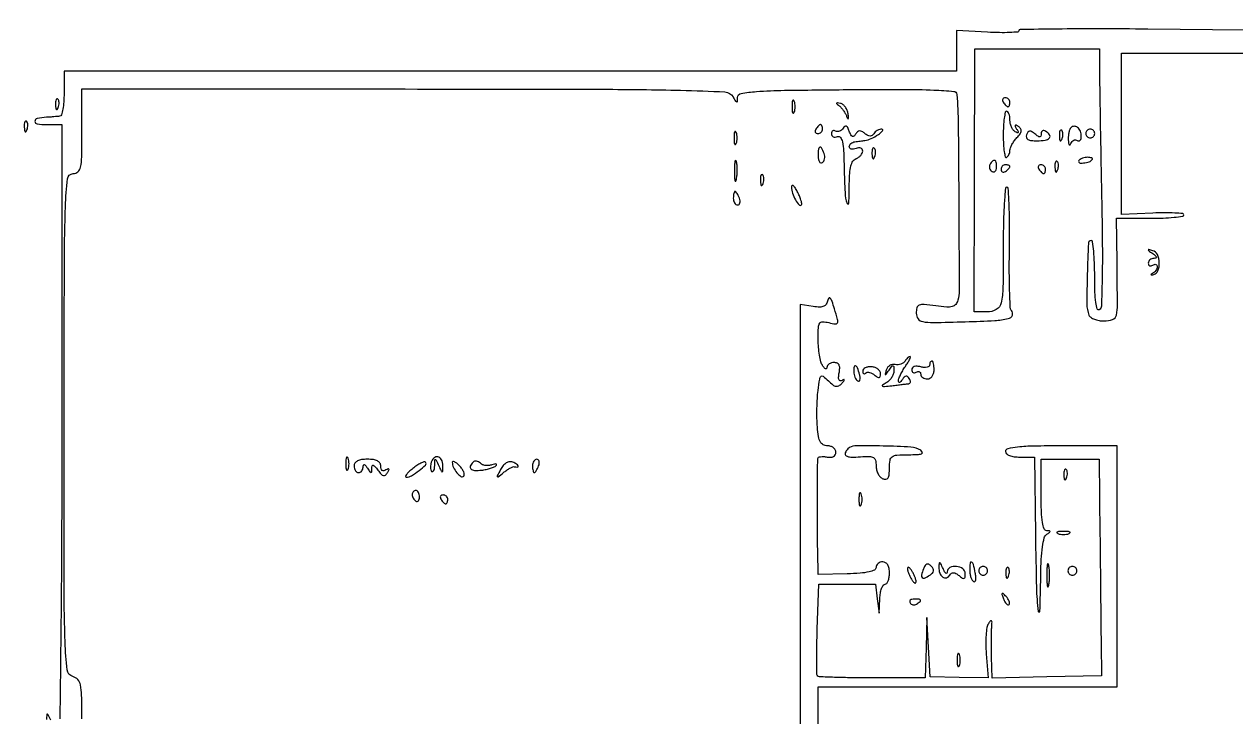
# Model space of a CAD drawing. Extents: x 6 to 552, y 3 to 359.
# Drawn here: x 6.1 to 277.6, y 197.3 to 352.5 of the extents above; entities that cross this region are included whole.
import ezdxf

# ---------------------------------------------------------------- set-up
doc = ezdxf.new("R2010")
doc.units = 0
doc.header["$MEASUREMENT"] = 0

msp = doc.modelspace()

# ---------------------------------------------------------------- linework, layer by layer
for points in [[(286.880553, 351.068101), (257.940276, 351.38468, 0.002255), (246.843133, 351.45603, 0.003761), (237.501206, 351.403702, 0.000569), (229.277227, 351.286405, 0.40971), (229, 351.004875, -0.390592), (228.756676, 350.740914, -0.009348), (226.94375, 350.627237, -0.015544), (224.68405, 350.598222, -0.009307), (222, 350.6972), (215, 351.08591), (215, 346.542955), (215, 342), (115, 342), (15, 342), (15, 337, -0.018796), (14.927602, 335.074786, -0.02939), (14.70625, 333.432031, -0.029107), (14.390242, 332.199072, -0.292255), (14, 331.875, -0.007311), (13.487144, 331.818496, -0.002401), (12.730729, 331.75, -0.002391), (11.890474, 331.682025, -0.002704), (11.083333, 331.625, 0.033201), (8.977415, 331.346459, 0.357374), (8.470063, 330.727283, 0.375181), (8.981014, 330.142194, 0.033781), (11.083333, 329.999985), (14.5, 329.99997), (14.5, 263.095457, -0.001051), (14.446154, 237.472413, -0.001771), (14.279687, 215.98031, -0.000149), (14.057746, 196.823676, -0.583404)], [(19, 196.792468, 0.005175), (18.944886, 202.117565, 0.04709), (18.679212, 204.421445, 0.129276), (18.074704, 205.623251, 0.149051), (16.985671, 206.293496, -0.31064), (15.690799, 207.791967, -0.018876), (15.238277, 214.02157, -0.008409), (15.022565, 226.039091, -0.000484), (15.016596, 262.910127, -0.000487), (15.081856, 299.56668, -0.008286), (15.314876, 311.622906, -0.017898), (15.762883, 317.861418, -0.383072), (17.030925, 319, 0.18539), (18.097372, 319.40949, 0.159651), (18.698201, 320.456593, 0.046904), (18.951499, 322.738202, 0.004206), (19, 328.503485), (19, 338.00697), (91.466963, 337.973728, -0.000461), (135.835127, 337.912464, -0.00539), (153.150251, 337.685924, -0.006345), (163.125392, 337.321144, -0.253704), (164.936554, 336.220243, 0.008119), (165.518998, 335.257215, 0.219924), (165.762278, 335.098639, 0.431142), (165.924629, 335.227109, 0.016972), (165.969591, 336.069708, -0.357434), (166.738413, 336.97157, -0.026591), (170.183915, 337.404963, -0.014297), (176.460413, 337.677324, -0.001668), (190.5, 337.837924, -0.002119), (203.002783, 337.886236, -0.01077), (209.963743, 337.733671, -0.010206), (214.424436, 337.4484, -0.366856), (215.101766, 336.768215, -0.017467), (215.404209, 330.072946, -0.001356), (215.538759, 312.133591, -0.000431), (215.614905, 292.739078, -0.070439), (215.322697, 290.628594, -0.09986), (214.836682, 289.68883, -0.162001), (214.088325, 289.20573, -0.083177), (212.819798, 289.096298, -0.014076), (210.39408, 289.359464, 0.010517), (207.74178, 289.666324, 0.112708), (206.674755, 289.526479, 0.242821), (206.161766, 288.964199, 0.065658), (205.997962, 287.73087, 0.159339), (206.405689, 286.480055, 0.194134), (207.443926, 285.834661, 0.047454), (209.818896, 285.649433, 0.002846), (216.997962, 285.812384, 0.00585), (223.619696, 286.077959, 0.046787), (226.639348, 286.519797, 0.237543), (227.541066, 287.28741, 0.305101), (227.33728, 288.329387, -0.187888), (227.075816, 288.924518, -0.002851), (226.934431, 292.764217, -0.007225), (226.859343, 297.272371, -0.00466), (226.896507, 302.496054, 0.005616), (226.923444, 307.673826, 0.009361), (226.815547, 312.032344, 0.003481), (226.630689, 315.694625, 0.398563), (226.309227, 315.997033, 0.389146), (225.983451, 315.69603, 0.004195), (225.737965, 312.397372, 0.010297), (225.558716, 308.443179, 0.006195), (225.500865, 303.747033, -0.003172), (225.436098, 293.422929, -0.053618), (225.029623, 290.044824, -0.205998), (223.943707, 288.56542, -0.133608), (221.865522, 288), (218.964307, 288), (219.030662, 317.5), (219.097017, 347), (233.094585, 347), (247.092154, 347), (247.070878, 342.75, 0.004994), (247.084709, 339.97355, 0.000383), (247.202313, 332.499708, 0.000525), (247.358788, 323.584635, 0.0004), (247.548192, 313.823473, -0.002778), (247.707378, 302.955574, -0.007456), (247.662347, 295.22019, -0.003529), (247.498696, 289.333095, -0.250653), (247.023391, 288.514456, -0.491841), (246.575437, 288.683387, -0.039779), (246.262126, 290.108165, -0.025678), (246.059441, 292.470335, -0.008563), (246, 295.940983, 0.009239), (245.942901, 299.03094, 0.015304), (245.766864, 301.632664, 0.009039), (245.52272, 303.723502, 0.375397), (245.206345, 304, 0.401338), (244.587839, 303.408222, 0.00366), (244.331055, 296.441266, 0.007912), (244.240633, 289.840878, 0.091323), (244.713334, 287.304656, 0.153487), (245.110858, 286.803927, 0.057106), (245.916736, 286.383243, 0.049763), (246.963042, 286.096396, 0.042058), (248.106989, 286, 0.088918), (250.000469, 286.339412, 0.255538), (250.847412, 287.313502, 0.055262), (251.090229, 289.61951, 0.001679), (251.00493, 299.25), (250.885833, 309), (258.442917, 309, 0.00931), (261.340574, 309.053961, 0.015414), (263.780769, 309.220312, 0.009163), (265.740547, 309.451089, 0.374193), (266.002253, 309.75, 0.38533), (265.745009, 310.035956, 0.010745), (263.946932, 310.182145, 0.016728), (261.686962, 310.241329, 0.010029), (259.002253, 310.167941), (252, 309.835882), (252, 327.917941), (252, 346), (315.371817, 346)], [(184, 189.5), (184, 204), (217.5, 204), (251, 204), (251, 231), (251, 258), (238.5, 258, 0.004721), (232.366661, 257.942093, 0.020401), (228.729833, 257.724797, 0.02907), (226.505772, 257.369081, 0.352072), (226, 256.739835, 0.215389), (226.230354, 256.229904, 0.088992), (226.89274, 255.828616, 0.060884), (227.924722, 255.569986, 0.031777), (229.25, 255.489835), (232.5, 255.5), (232.720114, 238.113219, 0.002945), (232.940724, 226.221887, 0.024923), (233.337735, 220.8867, 0.92069), (233.704709, 220.901966, 0.007538), (233.904532, 228.619192, -0.009304), (234.019586, 232.528928, -0.022957), (234.288719, 235.38567, -0.026861), (234.681572, 237.390017, -0.191753), (235.249634, 238.175444, 0.012583), (235.892707, 238.606848, 0.243204), (235.999703, 238.813581, 0.386015), (235.875824, 238.950255, 0.021361), (235.25, 238.984687, -0.31167), (234.663187, 239.400531, -0.048871), (234.289541, 240.849516, -0.030239), (234.06351, 243.240734, -0.008447), (234, 247), (234, 255), (240.5, 255), (247, 255), (247.178571, 238, -0.000025), (247.252176, 230.959767, -0.000024), (247.32567, 223.864063, -0.000024), (247.389607, 217.633523, -0.000091), (247.428571, 213.75), (247.5, 206.5), (235.25, 206.219221), (223, 205.938442), (222.884846, 210.719221, -0.003863), (222.852507, 212.696238, -0.003807), (222.85049, 214.683146, -0.003743), (222.875008, 216.423741, -0.014554), (222.929596, 217.5, 0.013053), (222.982518, 218.484993, 0.225983), (222.855593, 218.771576, 0.41797), (222.628758, 218.752835, 0.025166), (222.173401, 218.149144, 0.111742), (221.843099, 217.305961, 0.019903), (221.654332, 215.612308, 0.020641), (221.59327, 213.572007, 0.017324), (221.692795, 211.41005), (222.128289, 206.021812), (215.607356, 206.119639), (209.086423, 206.217466), (208.739072, 212.858733), (208.391721, 219.5), (208.19586, 212.75), (208, 206), (196.166667, 206, -0.003259), (191.600594, 206.029763, -0.005154), (187.686979, 206.121139, -0.001504), (184.301117, 206.245316, -0.187288), (183.916667, 206.412388, -0.19558), (183.754951, 206.790369, -0.002111), (183.715342, 209.666872, -0.006248), (183.725218, 213.015944, -0.003978), (183.816413, 216.912388), (184.132827, 227), (190.503055, 227), (196.873283, 227), (197.276604, 223.75), (197.679926, 220.5), (197.839963, 223.75, -0.029032), (197.97401, 224.99506, -0.044415), (198.246739, 226.045312, -0.054609), (198.603947, 226.781125, -0.257937), (199, 227, 0.226478), (199.382936, 227.182831, 0.074992), (199.70625, 227.734375, 0.057076), (199.926884, 228.542644, 0.038131), (200, 229.5, 0.04716), (199.90137, 230.543379, 0.088208), (199.6, 231.333333, 0.118484), (199.11998, 231.822179, 0.140575), (198.5, 232, 0.081934), (197.927094, 231.905485, 0.092187), (197.440602, 231.632812, 0.100658), (197.115299, 231.226767, 0.119245), (196.999923, 230.75, -0.290676), (196.635905, 230.176827, -0.055769), (195.414115, 229.761351, -0.035459), (193.433025, 229.471099, -0.011775), (190.499923, 229.321265), (184, 229.142531), (183.918063, 234.321265, -0.003434), (183.876731, 238.938202, -0.001016), (183.876371, 246.005271, -0.000524), (183.898296, 253.240046, -0.01361), (183.959426, 255.192582, -0.274499), (184.119924, 255.430066, -0.072916), (184.575581, 255.568577, -0.052831), (185.230661, 255.597395, -0.032175), (186, 255.5, 0.055062), (186.839202, 255.432517, 0.114643), (187.470149, 255.599052, 0.150239), (187.857768, 255.986052, 0.122596), (188, 256.557418, 0.130734), (187.853657, 257.107549, 0.100646), (187.442079, 257.576241, 0.088406), (186.8264, 257.891483, 0.074353), (186.100694, 258, -0.118663), (185.148673, 258.229166, -0.154066), (184.513142, 258.855576, -0.083165), (184.111278, 260.064383, -0.018171), (183.850694, 262.25, -0.015482), (183.752329, 264.163232, -0.00966), (183.749891, 266.408207, -0.009692), (183.833256, 268.623324, -0.017329), (184, 270.437512, -0.006642), (184.357122, 272.979209, -0.171053), (184.680637, 273.58326, -0.374112), (185.171091, 273.595172, -0.024044), (186.314286, 272.551797, 0.02754), (187.304896, 271.660295, 0.125495), (188.004607, 271.341053, 0.181032), (188.627725, 271.454332, 0.071759), (189.314286, 272.01099, 0.012614), (189.771003, 272.530663, 0.144998), (189.877728, 272.777706, 0.560304), (189.780797, 272.854368, 0.039114), (189.394457, 272.676967, -0.162334), (188.967556, 272.596284, -0.271388), (188.688473, 272.815161, -0.113501), (188.600462, 273.398783, -0.028138), (188.729174, 274.363596, 0.040061), (188.844917, 275.423172, 0.123094), (188.691234, 276.122795, 0.17597), (188.271335, 276.522879, 0.103584), (187.584717, 276.666667, 0.066459), (186.977793, 276.585637, 0.082618), (186.461012, 276.348438, 0.097815), (186.112441, 275.996517, 0.143848), (185.984687, 275.583333, -0.160847), (185.890938, 275.312374, -0.342256), (185.689119, 275.258854, -0.118892), (185.375421, 275.490943, -0.030864), (185, 276, -0.080934), (184.624271, 276.859259, -0.021047), (184.310881, 278.339657, -0.020836), (184.092469, 280.079827, -0.019923), (184.015313, 281.858408, -0.010211), (184.060737, 284.544552, -0.133137), (184.355004, 285.488982, -0.270342), (185.003959, 285.823518, -0.048491), (186.404923, 285.613219, 0.026138), (187.88705, 285.322577, 0.34498), (188.33966, 285.583539, 0.164825), (188.379765, 286.290377, 0.006937), (187.665455, 288.738387, 0.012211), (187.128399, 290.347127, 0.08069), (186.717608, 291.085582, 0.455238), (186.409233, 291.100305, 0.144454), (186.167966, 290.633663, -0.088634), (185.838089, 289.775689, -0.156152), (185.27113, 289.281302, -0.108099), (184.358377, 289.103903, -0.030592), (182.907434, 289.226894), (180, 289.653614), (180, 238.83623), (180, 188.018846)], [(12, 196.5, 0.004561), (11.464345, 197.715843, 0.240506), (11.270989, 197.870499, 0.453283), (11.129261, 197.763078, 0.008061), (11.070285, 196.690983, -0.056758)]]:
    msp.add_lwpolyline(points, format="xyb")
for points in [[(13.078947, 334.416667, 0.018894), (13.137993, 333.670344, 0.168741), (13.279315, 333.37858, 0.470617), (13.461564, 333.395823, 0.054073), (13.683114, 333.8125, 0.051402), (13.839148, 334.359369, 0.05415), (13.876576, 334.916927, 0.060344), (13.797407, 335.402231, 0.126455), (13.604167, 335.729167, 0.296942), (13.385309, 335.77538, 0.208169), (13.200665, 335.592839, 0.077125), (13.089945, 335.112848, 0.028489)], [(178.157895, 334, 0.017491), (178.189089, 333.10856, 0.078554), (178.306058, 332.601562, 0.447206), (178.474999, 332.540618, 0.174857), (178.662281, 332.75, 0.057986), (178.818615, 333.320008, 0.037979), (178.87034, 334, 0.037979), (178.818615, 334.679992, 0.057986), (178.662281, 335.25, 0.174857), (178.474999, 335.459382, 0.447206), (178.306058, 335.398438, 0.078554), (178.189089, 334.89144, 0.017491)], [(188.600056, 334.326131, -0.046559), (189.067248, 333.901948, -0.025114), (189.562711, 333.302051, -0.024796), (190.010018, 332.634774, -0.035522), (190.332422, 332, 0.011419), (190.63368, 331.3286, 0.524627), (190.760225, 331.308194, 0.218072), (190.830343, 331.509648, 0.006534), (190.732366, 332.417134, 0.068372), (190.531587, 333.180637, 0.06169), (190.127632, 333.891252, 0.065182), (189.590957, 334.444377, 0.101374), (189, 334.743265, 0.015469), (188.370863, 334.894067, 0.258208), (188.17291, 334.832603, 0.422126), (188.17836, 334.674725, 0.023327)], [(225.5, 335, 0.029505), (225.768994, 334.617226, 0.035638), (226.066025, 334.29375, 0.038439), (226.34829, 334.065539, 0.151918), (226.559017, 334, 0.210953), (226.727648, 334.07446, 0.081139), (226.870461, 334.29375, 0.061769), (226.967655, 334.617151, 0.042167), (227, 335, 0.105053), (226.918938, 335.381556, 0.099167), (226.688914, 335.70625, 0.09642), (226.345238, 335.923877, 0.093332), (225.940983, 336, 0.108972), (225.586039, 335.921712, 0.182303), (225.3746, 335.70625, 0.161196), (225.343488, 335.3821, 0.082592)], [(225.5, 327.595281, 0.01307), (225.553361, 325.554359, 0.024597), (225.720313, 323.914551, 0.026879), (225.957323, 322.771143, 0.503673), (226.25, 322.654415, 0.090348), (226.537163, 322.91341, 0.053178), (226.779687, 323.308567, 0.050898), (226.944368, 323.770439, 0.060271), (227, 324.230276, -0.095593), (227.105109, 324.775025, -0.030566), (227.459761, 325.523827, -0.029233), (227.966143, 326.32814, -0.028814), (228.565143, 327.071982, 0.028895), (229.27975, 327.959681, 0.121029), (229.531535, 328.591668, 0.194618), (229.404234, 329.098268, 0.096953), (228.910634, 329.555231, 0.023829), (228.377878, 329.850389, 0.362842), (228.187432, 329.804215, 0.286132), (228.169781, 329.58245, 0.018909), (228.5, 329, -0.019519), (228.820325, 328.433389, -0.255668), (228.814475, 328.20039, -0.388009), (228.636773, 328.144479, -0.029545), (228.154508, 328.404508, -0.099901), (227.712166, 328.818843, -0.052221), (227.339137, 329.4786, -0.048982), (227.085623, 330.263637, -0.05367), (227, 331.059017, 0.036798), (226.945219, 331.802351, 0.055462), (226.779687, 332.429802, 0.072728), (226.537366, 332.859028, 0.231983), (226.25, 332.999883, 0.355098), (225.954116, 332.759351, 0.01698), (225.720313, 331.412233, 0.021443), (225.554021, 329.667273, 0.013034)], [(6.078947, 329.416667, 0.018894), (6.137993, 328.670344, 0.168741), (6.279315, 328.37858, 0.470617), (6.461564, 328.395823, 0.054073), (6.683114, 328.8125, 0.051402), (6.839148, 329.359369, 0.05415), (6.876576, 329.916927, 0.060344), (6.797407, 330.402231, 0.126455), (6.604167, 330.729167, 0.296942), (6.385309, 330.77538, 0.208169), (6.200665, 330.592839, 0.077125), (6.089945, 330.112848, 0.028489)], [(183.5, 329, 0.082592), (183.343488, 328.6179, 0.161196), (183.3746, 328.29375, 0.182303), (183.586039, 328.078288, 0.108972), (183.940983, 328, 0.093332), (184.345238, 328.076123, 0.09642), (184.688914, 328.29375, 0.099167), (184.918938, 328.618444, 0.105053), (185, 329, 0.042167), (184.967655, 329.382849, 0.061769), (184.870461, 329.70625, 0.081139), (184.727648, 329.92554, 0.210953), (184.559017, 330, 0.151918), (184.34829, 329.934461, 0.038439), (184.066025, 329.70625, 0.035638), (183.768994, 329.382774, 0.029505)], [(189.603404, 329.167312, -0.076022), (189.249964, 328.7522, -0.089311), (188.806196, 328.48886, -0.100739), (188.343035, 328.415723, -0.12804), (187.930902, 328.542705, 0.103085), (187.576118, 328.67146, 0.178898), (187.273452, 328.606517, 0.165964), (187.07051, 328.353725, 0.087099), (187, 327.952028, 0.130888), (187.10718, 327.54961, 0.15179), (187.396481, 327.28068, 0.126314), (187.833962, 327.193662, 0.078021), (188.349721, 327.303959, -0.33447), (189.005908, 327.115881, -0.109795), (189.449141, 326.142752, -0.040141), (189.714301, 324.089663, -0.007299), (189.843353, 320.250649, 0.0078), (190.033542, 314.756794, 0.066827), (190.481819, 312.343504, 0.830662), (190.887778, 312.397668, 0.01296), (191, 316.726345, -0.017123), (191.081153, 319.095292, -0.047952), (191.352556, 320.732097, -0.075166), (191.816698, 321.799419, -0.162442), (192.5, 322.361626, 0.061198), (193.073557, 322.666562, 0.060318), (193.559375, 323.102544, 0.065778), (193.889014, 323.597486, 0.114543), (194, 324.075604, 0.152937), (193.87908, 324.461684, 0.152369), (193.559375, 324.710497, 0.114803), (193.073785, 324.774141, 0.067132), (192.5, 324.638374, -0.055937), (191.925634, 324.488865, -0.100118), (191.440625, 324.516384, -0.147206), (191.122486, 324.710807, -0.184534), (191, 325.031385, -0.122816), (191.095107, 325.412735, -0.087967), (191.367188, 325.760212, -0.079419), (191.77234, 326.021337, -0.073318), (192.25, 326.152314, 0.000832), (192.801532, 326.220451, 0.000572), (193.426562, 326.29945, 0.000577), (194.027943, 326.376864, 0.001176), (194.5, 326.439313, 0.078034), (195.871887, 326.848152, 0.035256), (197.508629, 327.776332, 0.06439), (198.465977, 328.607482, 0.63833), (198.309017, 328.969591, 0.078035), (197.80541, 328.903635, 0.054968), (197.277522, 328.683053, 0.054585), (196.806157, 328.350304, 0.073499), (196.469989, 327.951442, -0.09966), (196.0976, 327.553499, -0.162543), (195.659782, 327.419205, -0.122336), (195.135473, 327.563244, -0.04532), (194.5, 328, 0.047081), (193.833654, 328.454535, 0.143288), (193.304183, 328.57288, 0.168334), (192.847801, 328.38085, 0.071472), (192.416525, 327.864935, -0.072214), (192.026424, 327.399672, -0.295781), (191.679508, 327.345926, -0.175629), (191.347964, 327.666883, -0.029144), (191, 328.5, 0.030913), (190.65881, 329.308844, 0.16756), (190.324419, 329.638177, 0.291335), (189.977904, 329.59596, 0.082438)], [(230.717938, 327.707342, 0.158184), (230.686674, 327.113964, 0.201741), (231.019052, 326.685051, 0.101461), (231.797432, 326.434716, 0.02724), (233.101155, 326.363636, 0.037601), (234.928709, 326.501265, 0.175226), (235.842721, 326.997347, 0.354377), (235.874443, 327.694552, 0.095678), (235, 328.5, 0.09532), (234.618517, 328.645122, 0.17334), (234.29375, 328.589432, 0.172316), (234.076576, 328.340025, 0.094062), (234, 327.936572, -0.073328), (233.92555, 327.431649, -0.324135), (233.700221, 327.259959, -0.159065), (233.308744, 327.377325, -0.021493), (232.616783, 327.903079, 0.036555), (231.908902, 328.408064, 0.163763), (231.418956, 328.518616, 0.213014), (231.039989, 328.300388, 0.065634)], [(238.078947, 327.416667, 0.018894), (238.137993, 326.670344, 0.168741), (238.279315, 326.37858, 0.470617), (238.461564, 326.395823, 0.054073), (238.683114, 326.8125, 0.051402), (238.839148, 327.359369, 0.05415), (238.876576, 327.916927, 0.060344), (238.797407, 328.402231, 0.126455), (238.604167, 328.729167, 0.296942), (238.385309, 328.77538, 0.208169), (238.200665, 328.592839, 0.077125), (238.089945, 328.112848, 0.028489)], [(240.63948, 329.306147, 0.113118), (240.398095, 328.921233, 0.032965), (240.211038, 328.242535, 0.031297), (240.095841, 327.427775, 0.028948), (240.078947, 326.583333, 0.02246), (240.139857, 325.849296, 0.122667), (240.283477, 325.480997, 0.458466), (240.466389, 325.463545, 0.106132), (240.664358, 325.756231, -0.07888), (240.926836, 326.193455, -0.105417), (241.290708, 326.477402, -0.121773), (241.697442, 326.564193, -0.131107), (242.08541, 326.447214, 0.149245), (242.432328, 326.355939, 0.191612), (242.731339, 326.488632, 0.13226), (242.933379, 326.848561, 0.062207), (243, 327.381966, 0.09444), (242.784889, 328.510685, 0.128257), (242.174977, 329.344102, 0.176176), (241.382805, 329.619996, 0.195371)], [(244, 328, 0.099038), (244.076342, 327.618362, 0.097945), (244.29375, 327.29375, 0.097945), (244.618362, 327.076342, 0.099038), (245, 327, 0.099038), (245.381638, 327.076342, 0.097945), (245.70625, 327.29375, 0.097945), (245.923658, 327.618362, 0.099038), (246, 328, 0.099038), (245.923658, 328.381638, 0.097945), (245.70625, 328.70625, 0.097945), (245.381638, 328.923658, 0.099038), (245, 329, 0.099038), (244.618362, 328.923658, 0.097945), (244.29375, 328.70625, 0.097945), (244.076342, 328.381638, 0.099038)], [(165.157895, 327, 0.017491), (165.189089, 326.10856, 0.078554), (165.306058, 325.601562, 0.447206), (165.474999, 325.540618, 0.174857), (165.662281, 325.75, 0.057986), (165.818615, 326.320008, 0.037979), (165.87034, 327, 0.037979), (165.818615, 327.679992, 0.057986), (165.662281, 328.25, 0.174857), (165.474999, 328.459382, 0.447206), (165.306058, 328.398438, 0.078554), (165.189089, 327.89144, 0.017491)], [(184, 322.940983, 0.045552), (184.068264, 322.193244, 0.099152), (184.280921, 321.660421, 0.177225), (184.594852, 321.42542, 0.214542), (184.956326, 321.473008, 0.126981), (185.279146, 321.809536, 0.081026), (185.466258, 322.321649, 0.072258), (185.493102, 322.926665, 0.066719), (185.349337, 323.532025, 0.027681), (184.794126, 324.769457, 0.395517), (184.377209, 324.917133, 0.275668), (184.063011, 324.476999, 0.020503)], [(196.078947, 323.416667, 0.018894), (196.137993, 322.670344, 0.168741), (196.279315, 322.37858, 0.470617), (196.461564, 322.395823, 0.054073), (196.683114, 322.8125, 0.051402), (196.839148, 323.359369, 0.05415), (196.876576, 323.916927, 0.060344), (196.797407, 324.402231, 0.126455), (196.604167, 324.729167, 0.296942), (196.385309, 324.77538, 0.208169), (196.200665, 324.592839, 0.077125), (196.089945, 324.112848, 0.028489)], [(165.252183, 319.5, 0.008901), (165.284834, 318.071102, 0.053901), (165.394187, 317.339362, 0.67161), (165.54341, 317.319562, 0.082665), (165.707261, 317.761659, 0.028254), (165.840609, 318.754739, 0.020511), (165.880728, 319.869594, 0.020826), (165.830983, 320.934218, 0.041951), (165.68708, 321.761659, 0.285845), (165.523779, 321.916221, 0.417468), (165.37161, 321.814362, 0.038992), (165.273069, 320.938425, 0.009782)], [(222.542705, 321.069098, 0.108373), (222.401101, 320.665803, 0.099685), (222.434921, 320.22714, 0.095498), (222.639411, 319.820631, 0.090427), (222.983688, 319.510081, 0.136093), (223.36964, 319.397824, 0.190788), (223.701458, 319.524436, 0.140899), (223.925389, 319.890269, 0.067432), (224, 320.440983, 0.039415), (223.914842, 321.519563, 0.25701), (223.592818, 321.933879, 0.315493), (223.13314, 321.838655, 0.050477)], [(225, 319.940983, 0.108972), (225.078288, 319.586039, 0.182303), (225.29375, 319.3746, 0.161196), (225.6179, 319.343488, 0.082592), (226, 319.5, 0.029505), (226.382774, 319.768994, 0.035638), (226.70625, 320.066025, 0.038439), (226.934461, 320.34829, 0.151918), (227, 320.559017, 0.210953), (226.92554, 320.727648, 0.081139), (226.70625, 320.870461, 0.061769), (226.382849, 320.967655, 0.042167), (226, 321, 0.105053), (225.618444, 320.918938, 0.099167), (225.29375, 320.688914, 0.09642), (225.076123, 320.345238, 0.093332)], [(233.5, 320, 0.029505), (233.768994, 319.617226, 0.035638), (234.066025, 319.29375, 0.038439), (234.34829, 319.065539, 0.151918), (234.559017, 319, 0.210953), (234.727648, 319.07446, 0.081139), (234.870461, 319.29375, 0.061769), (234.967655, 319.617151, 0.042167), (235, 320, 0.105053), (234.918938, 320.381556, 0.099167), (234.688914, 320.70625, 0.09642), (234.345238, 320.923877, 0.093332), (233.940983, 321, 0.108972), (233.586039, 320.921712, 0.182303), (233.3746, 320.70625, 0.161196), (233.343488, 320.3821, 0.082592)], [(237.078947, 320.416667, 0.018894), (237.137993, 319.670344, 0.168741), (237.279315, 319.37858, 0.470617), (237.461564, 319.395823, 0.054073), (237.683114, 319.8125, 0.051402), (237.839148, 320.359369, 0.05415), (237.876576, 320.916927, 0.060344), (237.797407, 321.402231, 0.126455), (237.604167, 321.729167, 0.296942), (237.385309, 321.77538, 0.208169), (237.200665, 321.592839, 0.077125), (237.089945, 321.112848, 0.028489)], [(242.451248, 321.921118, 0.194189), (242.406225, 321.658783, 0.222773), (242.559348, 321.458202, 0.113125), (242.931536, 321.361144, 0.043912), (243.466293, 321.392174, 0.037872), (244.77587, 321.686995, 0.154556), (245.439036, 322.144428, 0.511549), (245.329773, 322.516813, 0.08513), (244.456011, 322.666667, 0.044077), (243.83121, 322.611481, 0.044992), (243.230217, 322.447662, 0.049095), (242.737755, 322.207249, 0.116766)], [(171.078947, 317.416667, 0.018894), (171.137993, 316.670344, 0.168741), (171.279315, 316.37858, 0.470617), (171.461564, 316.395823, 0.054073), (171.683114, 316.8125, 0.051402), (171.839148, 317.359369, 0.05415), (171.876576, 317.916927, 0.060344), (171.797407, 318.402231, 0.126455), (171.604167, 318.729167, 0.296942), (171.385309, 318.77538, 0.208169), (171.200665, 318.592839, 0.077125), (171.089945, 318.112848, 0.028489)], [(165, 313.5, 0.062722), (165.07223, 312.926468, 0.08088), (165.284531, 312.440625, 0.098158), (165.599211, 312.115494, 0.152681), (165.968615, 312, 0.184534), (166.289193, 312.122486, 0.147206), (166.483616, 312.440625, 0.100118), (166.511135, 312.925634, 0.055937), (166.361626, 313.5, 0.02136), (166.112506, 314.074558, 0.030395), (165.839659, 314.559375, 0.030693), (165.579329, 314.912889, 0.222225), (165.393011, 315, 0.289661), (165.241071, 314.903916, 0.046727), (165.115447, 314.559375, 0.039339), (165.028469, 314.074824, 0.024748)], [(178.030055, 316, 0.081542), (178.255498, 314.630083, 0.047349), (178.937751, 313.104199, 0.056956), (179.730887, 312.013809, 0.456099), (180.277866, 312.02896, 0.226176), (180.357032, 312.349121, 0.025298), (180.163896, 313.096007, 0.026777), (179.823552, 314.00802, 0.018576), (179.346981, 315, 0.02203), (178.836747, 315.8727, 0.087277), (178.416085, 316.326765, 0.371832), (178.160699, 316.310776, 0.201843)], [(259, 301.091444, -0.021325), (259.630643, 300.603821, -0.161814), (259.824151, 300.287572, -0.393062), (259.709625, 300.0879, -0.072317), (259.25, 300.015313, 0.083154), (258.772607, 299.929341, 0.091721), (258.367188, 299.693412, 0.09923), (258.095977, 299.346132, 0.11683), (258, 298.940983, 0.108972), (258.078288, 298.586039, 0.182303), (258.29375, 298.3746, 0.161196), (258.6179, 298.343488, 0.082592), (259, 298.5, -0.074422), (259.382495, 298.663978, -0.151112), (259.70625, 298.649879, -0.187673), (259.920347, 298.464174, -0.121914), (260, 298.14235, -0.09157), (259.924111, 297.731447, -0.059869), (259.698906, 297.303951, -0.057745), (259.36697, 296.925348, -0.068916), (258.975, 296.658333, 0.021854), (258.637176, 296.47198, 0.485648), (258.625625, 296.375208, 0.236791), (258.766318, 296.328524, 0.013819), (259.225, 296.408333, 0.259772), (260.183663, 297.229366, 0.099431), (260.466138, 299.02471, 0.094662), (260.035925, 300.854548, 0.224836), (259, 301.742798, 0.005221), (258.093439, 301.980123, 0.48812), (258, 301.907215, 0.240158), (258.079634, 301.750983, 0.003117)], [(203.48361, 276.97348, -0.107448), (203.124434, 276.601322, -0.065406), (202.57411, 276.329728, -0.06096), (201.926267, 276.194315, -0.064723), (201.278336, 276.22348, 0.093883), (200.645923, 276.215276, 0.087386), (200.042648, 275.978147, 0.088185), (199.561057, 275.551685, 0.098067), (199.277613, 275, 0.004854), (199.026519, 274.090595, 0.492489), (199.096187, 274, 0.240356), (199.247964, 274.077435, 0.00293), (199.908556, 275, -0.010759), (200.533397, 275.844387, -0.281136), (200.786732, 275.940927, -0.343414), (200.949936, 275.756778, -0.013645), (200.984687, 274.79969, -0.088999), (200.861488, 274.07558, -0.056485), (200.481439, 273.306387, -0.054533), (199.918183, 272.610875, -0.066064), (199.25, 272.103775, 0.02197), (198.438253, 271.59351, 0.571546), (198.453551, 271.38372, 0.141075), (198.897574, 271.303272, 0.005988), (200.5, 271.485185, -0.000979), (201.707907, 271.634583, -0.001141), (202.856399, 271.771691, -0.00101), (203.828541, 271.883508, -0.006885), (204.309017, 271.9311, 0.179757), (204.558924, 272.048958, 0.168694), (204.679455, 272.304872, 0.109736), (204.637265, 272.677738, 0.055633), (204.434017, 273.106763, 0.079241), (204.0737, 273.524505, 0.218762), (203.708088, 273.625764, 0.167837), (203.321264, 273.417879, 0.045108), (202.890313, 272.856763, -0.03206), (202.557107, 272.398685, -0.130204), (202.278661, 272.200375, -0.351911), (202.096914, 272.259967, -0.14151), (202.015313, 272.527494, -0.092653), (202.107563, 273.065306, -0.022054), (202.46178, 273.906022, -0.021933), (202.961957, 274.851223, -0.020113), (203.556704, 275.777494, 0.014157), (204.118886, 276.630534, 0.027436), (204.509931, 277.347139, 0.034397), (204.71439, 277.865192, 0.507316), (204.615721, 278, 0.143886), (204.38136, 277.931132, 0.041249), (204.077867, 277.69846, 0.037834), (203.763076, 277.366356, 0.03237)], [(209, 276.09362, -0.24384), (208.842465, 275.789795, -0.106581), (208.4125, 275.607123, -0.070464), (207.766322, 275.575635, -0.040966), (207, 275.710251, 0.049197), (206.204052, 275.83663, 0.093918), (205.56408, 275.754173, 0.138651), (205.155129, 275.479784, 0.177913), (205, 275.057614, 0.09468), (205.07665, 274.65646, 0.172824), (205.29375, 274.40886, 0.172837), (205.618487, 274.354327, 0.094696), (206, 274.5, -0.082592), (206.3821, 274.656512, -0.161196), (206.70625, 274.6254, -0.182303), (206.921712, 274.413961, -0.108972), (207, 274.059017, 0.140337), (207.115626, 273.655173, 0.099915), (207.440625, 273.311086, 0.085131), (207.926682, 273.079345, 0.06887), (208.5, 273, 0.130775), (209.075754, 273.153209, 0.10214), (209.5625, 273.583333, 0.08892), (209.888136, 274.230589, 0.072314), (210, 275, 0.023598), (209.963805, 275.766472, 0.037669), (209.853125, 276.4125, 0.04382), (209.693564, 276.874473, 0.295869), (209.5, 277, 0.175894), (209.309197, 276.930735, 0.092825), (209.146875, 276.733751, 0.073004), (209.037002, 276.440386, 0.053202)], [(192, 274.559017, 0.056553), (192.06726, 273.966253, 0.049897), (192.266355, 273.376706, 0.052741), (192.559445, 272.877374, 0.095554), (192.906741, 272.557637, 0.236417), (193.19888, 272.53149, 0.238295), (193.393387, 272.749762, 0.095442), (193.429487, 273.266748, 0.033809), (193.29011, 273.99862, 0.020231), (192.839479, 275.475053, 0.209047), (192.416075, 275.930595, 0.493596), (192.087262, 275.747863, 0.036651)], [(194, 274.771184, 0.061654), (194.046693, 274.39395, 0.184103), (194.193285, 274.184404, 0.247494), (194.407396, 274.16054, 0.103153), (194.657991, 274.324657, -0.171918), (195.010146, 274.492554, -0.082297), (195.516912, 274.462194, -0.066538), (196.095866, 274.246292, -0.050768), (196.657991, 273.868879, 0.027294), (197.327866, 273.372051, 0.20286), (197.709522, 273.301304, 0.295664), (197.93504, 273.529795, 0.05102), (198, 274.164751, 0.136435), (197.847227, 274.714206, 0.091728), (197.4125, 275.204565, 0.079463), (196.764455, 275.561902, 0.067639), (196, 275.725047, 0.05328), (195.234722, 275.701106, 0.076974), (194.5875, 275.506995, 0.100999), (194.154828, 275.180569, 0.182781)], [(190.666667, 257.333333, 0.105729), (190.078051, 256.424487, 0.357867), (190.286776, 255.801502, 0.137421), (191.354723, 255.486245, 0.023278), (193.5, 255.556274, -0.018928), (195.478441, 255.638087, -0.133167), (196.401268, 255.391312, -0.207948), (196.859601, 254.768824, -0.056214), (197, 253.52398, 0.060112), (197.111754, 252.597793, 0.059876), (197.440625, 251.723457, 0.065552), (197.926065, 251.029336, 0.116314), (198.5, 250.638374, 0.118031), (199.203458, 250.54538, 0.230808), (199.672153, 250.837412, 0.116597), (199.931524, 251.600201, 0.023909), (200, 253.031385, -0.036196), (200.127798, 254.794454, -0.206341), (200.609201, 255.57667, -0.139163), (201.63167, 255.933283, -0.013859), (204.25, 256.015313, 0.009929), (206.271067, 256.062734, 0.075274), (207.204113, 256.245644, 0.422406), (207.351549, 256.569159, 0.157619), (207, 257, 0.129229), (204.824789, 257.712884, 0.009815), (198.588969, 257.962672, 0.007768), (192.236953, 257.993601, 0.196142)], [(78.157895, 254, 0.017491), (78.189089, 253.10856, 0.078554), (78.306058, 252.601562, 0.447206), (78.474999, 252.540618, 0.174857), (78.662281, 252.75, 0.057986), (78.818615, 253.320008, 0.037979), (78.87034, 254, 0.037979), (78.818615, 254.679992, 0.057986), (78.662281, 255.25, 0.174857), (78.474999, 255.459382, 0.447206), (78.306058, 255.398438, 0.078554), (78.189089, 254.89144, 0.017491)], [(97.369399, 254.520254, 0.043423), (97.179666, 253.859485, 0.049037), (97.117177, 253.202492, 0.055378), (97.181041, 252.643771, 0.141163), (97.376461, 252.290205, 0.278749), (97.617084, 252.230887, 0.19656), (97.837482, 252.412852, 0.082042), (98.000085, 252.889532, 0.032103), (98.070285, 253.583333, -0.004544), (98.127683, 254.837285, -0.424374), (98.252361, 254.945163, -0.272243), (98.421185, 254.824384, -0.003085), (99, 253.5, 0.007086), (99.484639, 252.414842, 0.206801), (99.7061, 252.217153, 0.479221), (99.86619, 252.320418, 0.015651), (99.929715, 253.190983, 0.096537), (99.713004, 254.615839, 0.189342), (98.970131, 255.466831, 0.276593), (98.073685, 255.412245, 0.152127)], [(80, 253.5, 0.064853), (80.074694, 252.926543, 0.082425), (80.29375, 252.440625, 0.098894), (80.618646, 252.115568, 0.148195), (81, 252, 0.123684), (81.382594, 252.096112, 0.099425), (81.710748, 252.367188, 0.089546), (81.934037, 252.772489, 0.07833), (82.015313, 253.25, -0.066727), (82.081977, 253.704915, -0.405416), (82.269141, 253.8125, -0.167501), (82.559769, 253.621859, -0.021149), (83, 253, 0.009488), (83.557168, 252.172712, 0.228717), (83.794085, 252.040373, 0.407024), (83.948229, 252.173772, 0.018427), (83.984687, 252.94113, -0.065064), (84.066363, 253.518329, -0.418911), (84.298226, 253.647074, -0.148863), (84.679523, 253.396123, -0.015447), (85.347357, 252.539639, 0.026457), (86.066438, 251.658145, 0.148456), (86.58278, 251.349433, 0.243401), (87.035762, 251.457128, 0.076723), (87.501865, 252.003018, 0.019646), (87.82083, 252.567555, 0.256747), (87.814409, 252.79982, 0.386735), (87.636413, 252.855365, 0.029514), (87.154508, 252.595492, -0.099174), (86.692032, 252.42359, -0.20018), (86.320715, 252.513263, -0.168066), (86.079475, 252.861625, -0.068269), (86, 253.440983, 0.140737), (85.802956, 254.127161, 0.133856), (85.268928, 254.620082, 0.086968), (84.348238, 254.910708, 0.033078), (83, 255, 0.033607), (81.677925, 254.911037, 0.082504), (80.75, 254.625, 0.12651), (80.202091, 254.148955, 0.152103)], [(93.139216, 252.91392, 0.017884), (92.294979, 252.17793, 0.043183), (91.742061, 251.562214, 0.107382), (91.561515, 251.17005, 0.479455), (91.698086, 251, 0.131788), (92.893842, 251.320744, 0.033785), (94.570387, 252.447361, 0.030869), (95.998435, 253.702233, 0.415826), (95.998428, 254.332159, 0.281881), (95.66489, 254.411357, 0.036038), (94.952933, 254.12002, 0.033568), (94.079987, 253.611389, 0.021643)], [(102.015313, 254.321429, 0.104833), (102.285812, 253.153228, 0.063426), (103.046799, 251.947824, 0.077332), (103.92932, 251.163379, 0.353082), (104.564675, 251.231341, 0.220265), (104.703073, 251.608388, 0.077508), (104.564683, 252.18254, 0.058934), (104.189694, 252.854568, 0.039697), (103.619048, 253.52381, 0.023482), (102.997545, 254.089526, 0.057554), (102.480093, 254.425967, 0.14466), (102.156767, 254.482867, 0.386802)], [(106.683333, 254.35, 0.085164), (106.056236, 253.46315, 0.326355), (106.17364, 252.837012, 0.181999), (106.985408, 252.499079, 0.035953), (108.588304, 252.55915, 0.023118), (109.627691, 252.722157, 0.025713), (110.610667, 252.97651, 0.026267), (111.417478, 253.277566, 0.107913), (111.838304, 253.580967, 0.168557), (111.930838, 253.801568, 0.385979), (111.827359, 253.931239, 0.101856), (111.459889, 253.915625, 0.024351), (110.871855, 253.737474, -0.063221), (110.179374, 253.5851, -0.057225), (109.446287, 253.602704, -0.060768), (108.784482, 253.77856, -0.101418), (108.305188, 254.094812, 0.07113), (107.895238, 254.402194, 0.086538), (107.441628, 254.556913, 0.100301), (107.016257, 254.53824, 0.136232)], [(112.851535, 252.712762, 0.003075), (112.094563, 251.270738, 0.311446), (112.121811, 251.056657, 0.398103), (112.310338, 251.041048, 0.003718), (113.489975, 252, -0.020009), (114.229537, 252.562213, -0.026331), (114.948689, 253.010417, -0.02566), (115.566588, 253.311471, -0.17027), (115.903695, 253.333333, 0.075617), (116.599684, 253.248284, 0.505493), (116.767899, 253.491346, 0.178285), (116.414438, 253.925283, 0.042019), (115.558382, 254.339223, 0.122351), (114.84209, 254.427712, 0.105509), (114.12333, 254.180862, 0.084661), (113.445174, 253.597994, 0.050631)], [(120, 253.5, 0.024748), (120.028469, 252.925176, 0.039339), (120.115447, 252.440625, 0.046727), (120.241071, 252.096084, 0.289661), (120.393011, 252, 0.222225), (120.579329, 252.087111, 0.030693), (120.839659, 252.440625, 0.030395), (121.112506, 252.925442, 0.02136), (121.361626, 253.5, 0.055937), (121.511135, 254.074366, 0.100118), (121.483616, 254.559375, 0.147206), (121.289193, 254.877514, 0.184534), (120.968615, 255, 0.152681), (120.599211, 254.884506, 0.098158), (120.284531, 254.559375, 0.08088), (120.07223, 254.073532, 0.062722)], [(239.078947, 251.416667, 0.018894), (239.137993, 250.670344, 0.168741), (239.279315, 250.37858, 0.470617), (239.461564, 250.395823, 0.054073), (239.683114, 250.8125, 0.051402), (239.839148, 251.359369, 0.05415), (239.876576, 251.916927, 0.060344), (239.797407, 252.402231, 0.126455), (239.604167, 252.729167, 0.296942), (239.385309, 252.77538, 0.208169), (239.200665, 252.592839, 0.077125), (239.089945, 252.112848, 0.028489)], [(93, 247.059017, 0.076861), (93.061561, 246.660916, 0.053298), (93.244792, 246.243158, 0.05288), (93.514519, 245.869696, 0.071639), (93.833333, 245.603006, 0.16277), (94.149103, 245.528782, 0.190804), (94.421875, 245.66697, 0.124167), (94.606344, 246.023273, 0.05773), (94.666667, 246.543989, 0.055286), (94.604892, 247.100961, 0.074868), (94.421875, 247.572297, 0.094314), (94.151276, 247.888458, 0.170324), (93.833333, 248, 0.112153), (93.515437, 247.927786, 0.100145), (93.244792, 247.723586, 0.094392), (93.063221, 247.418314, 0.087308)], [(193.157895, 246, 0.017491), (193.189089, 245.10856, 0.078554), (193.306058, 244.601562, 0.447206), (193.474999, 244.540618, 0.174857), (193.662281, 244.75, 0.057986), (193.818615, 245.320008, 0.037979), (193.87034, 246, 0.037979), (193.818615, 246.679992, 0.057986), (193.662281, 247.25, 0.174857), (193.474999, 247.459382, 0.447206), (193.306058, 247.398438, 0.078554), (193.189089, 246.89144, 0.017491)], [(99.5, 246, 0.029505), (99.768994, 245.617226, 0.035638), (100.066025, 245.29375, 0.038439), (100.34829, 245.065539, 0.151918), (100.559017, 245, 0.210953), (100.727648, 245.07446, 0.081139), (100.870461, 245.29375, 0.061769), (100.967655, 245.617151, 0.042167), (101, 246, 0.105053), (100.918938, 246.381556, 0.099167), (100.688914, 246.70625, 0.09642), (100.345238, 246.923877, 0.093332), (99.940983, 247, 0.108972), (99.586039, 246.921712, 0.182303), (99.3746, 246.70625, 0.161196), (99.343488, 246.3821, 0.082592)], [(237.75, 238.337719, 0.057986), (238.320008, 238.181385, 0.037979), (239, 238.12966, 0.037979), (239.679992, 238.181385, 0.057986), (240.25, 238.337719, 0.174857), (240.459382, 238.525001, 0.447206), (240.398438, 238.693942, 0.078554), (239.89144, 238.810911, 0.017491), (239, 238.842105, 0.017491), (238.10856, 238.810911, 0.078554), (237.601562, 238.693942, 0.447206), (237.540618, 238.525001, 0.174857)], [(207.609244, 230.424089, 0.026184), (207.159179, 229.038425, 0.267922), (207.309413, 228.477857, 0.312445), (207.837306, 228.381945, 0.031919), (209.020601, 229.012732, 0.0508), (209.653667, 229.499093, 0.161429), (209.90351, 229.962908, 0.177685), (209.815215, 230.454559, 0.064089), (209.374423, 231.025577, 0.065086), (208.816547, 231.454458, 0.21676), (208.367593, 231.498825, 0.177969), (207.978035, 231.183379, 0.042896)], [(211.070285, 230.809017, 0.093148), (211.261557, 229.49197, 0.154538), (211.923018, 228.597281, 0.234691), (212.769801, 228.454993, 0.182658), (213.519929, 229.032246, -0.104543), (213.903294, 229.434061, -0.164411), (214.358158, 229.562231, -0.118701), (214.909843, 229.399075, -0.042246), (215.589028, 228.926114, 0.025852), (216.323484, 228.378099, 0.228612), (216.713024, 228.323268, 0.285615), (216.941649, 228.592114, 0.037094), (217, 229.377555, 0.243205), (216.441896, 230.457083, 0.132074), (215.004795, 230.987989, 0.141002), (213.558157, 230.711409, 0.267511), (212.929715, 229.75, -0.160542), (212.821231, 229.474023, -0.410092), (212.627618, 229.454688, -0.099298), (212.337187, 229.803702, -0.022562), (212, 230.5, 0.007086), (211.515361, 231.585158, 0.206801), (211.2939, 231.782847, 0.479221), (211.13381, 231.679582, 0.015651)], [(218, 230.059017, 0.040387), (218.063247, 229.277279, 0.04303), (218.251316, 228.532876, 0.047181), (218.526876, 227.928471, 0.124427), (218.855543, 227.589279, 0.332306), (219.134463, 227.613909, 0.162929), (219.321085, 227.941332, 0.068119), (219.361032, 228.617574, 0.027972), (219.238966, 229.530262, 0.014177), (218.818215, 231.43655, 0.234629), (218.407977, 231.917219, 0.511066), (218.069808, 231.713796, 0.021083)], [(220, 230, 0.099038), (220.076342, 229.618362, 0.097945), (220.29375, 229.29375, 0.097945), (220.618362, 229.076342, 0.099038), (221, 229, 0.099038), (221.381638, 229.076342, 0.097945), (221.70625, 229.29375, 0.097945), (221.923658, 229.618362, 0.099038), (222, 230, 0.099038), (221.923658, 230.381638, 0.097945), (221.70625, 230.70625, 0.097945), (221.381638, 230.923658, 0.099038), (221, 231, 0.099038), (220.618362, 230.923658, 0.097945), (220.29375, 230.70625, 0.097945), (220.076342, 230.381638, 0.099038)], [(235.272364, 229, 0.008087), (235.298431, 227.38851, 0.039503), (235.399666, 226.482812, 0.611425), (235.546986, 226.439977, 0.142433), (235.705733, 226.75, 0.029693), (235.840649, 227.774707, 0.017887), (235.884498, 229, 0.017887), (235.840649, 230.225293, 0.029693), (235.705733, 231.25, 0.142433), (235.546986, 231.560023, 0.611425), (235.399666, 231.517188, 0.039503), (235.298431, 230.61149, 0.008087)], [(240, 230, 0.099038), (240.076342, 229.618362, 0.097945), (240.29375, 229.29375, 0.097945), (240.618362, 229.076342, 0.099038), (241, 229, 0.099038), (241.381638, 229.076342, 0.097945), (241.70625, 229.29375, 0.097945), (241.923658, 229.618362, 0.099038), (242, 230, 0.099038), (241.923658, 230.381638, 0.097945), (241.70625, 230.70625, 0.097945), (241.381638, 230.923658, 0.099038), (241, 231, 0.099038), (240.618362, 230.923658, 0.097945), (240.29375, 230.70625, 0.097945), (240.076342, 230.381638, 0.099038)], [(204.030626, 230.5, 0.067616), (204.096832, 230.012663, 0.024967), (204.315379, 229.353125, 0.024204), (204.628962, 228.647707, 0.026766), (205, 228, 0.027796), (205.374359, 227.485814, 0.102785), (205.684621, 227.234375, 0.335455), (205.877628, 227.267727, 0.190341), (205.969374, 227.5, 0.067616), (205.903168, 227.987337, 0.024967), (205.684621, 228.646875, 0.024204), (205.371038, 229.352293, 0.026766), (205, 230, 0.027796), (204.625641, 230.514186, 0.102785), (204.315379, 230.765625, 0.335455), (204.122372, 230.732273, 0.190341)], [(226.078947, 229.416667, 0.018894), (226.137993, 228.670344, 0.168741), (226.279315, 228.37858, 0.470617), (226.461564, 228.395823, 0.054073), (226.683114, 228.8125, 0.051402), (226.839148, 229.359369, 0.05415), (226.876576, 229.916927, 0.060344), (226.797407, 230.402231, 0.126455), (226.604167, 230.729167, 0.296942), (226.385309, 230.77538, 0.208169), (226.200665, 230.592839, 0.077125), (226.089945, 230.112848, 0.028489)], [(204.613087, 222.817021, 0.108766), (204.88478, 222.536973, 0.099739), (205.257398, 222.385962, 0.095385), (205.673795, 222.387618, 0.090093), (206.069098, 222.542705, 0.02679), (206.852054, 223.086603, 0.350126), (206.929499, 223.40792, 0.269722), (206.618676, 223.623697, 0.019984), (205.543989, 223.666667, 0.059057), (205.024148, 223.605052, 0.126631), (204.669932, 223.417083, 0.191218), (204.534562, 223.139071, 0.158515)], [(225.564293, 223.706872, 0.036269), (225.866277, 223.059266, 0.070189), (226.210949, 222.604915, 0.120343), (226.538684, 222.40751, 0.278911), (226.806872, 222.473539, 0.20742), (226.927901, 222.779789, 0.082976), (226.837219, 223.231185, 0.063152), (226.558688, 223.753423, 0.043285), (226.124088, 224.266667, 0.011214), (225.463552, 224.893514, 0.400052), (225.270328, 224.888819, 0.286372), (225.21821, 224.663782, 0.008399)], [(215.157895, 210, 0.017491), (215.189089, 209.10856, 0.078554), (215.306058, 208.601562, 0.447206), (215.474999, 208.540618, 0.174857), (215.662281, 208.75, 0.057986), (215.818615, 209.320008, 0.037979), (215.87034, 210, 0.037979), (215.818615, 210.679992, 0.057986), (215.662281, 211.25, 0.174857), (215.474999, 211.459382, 0.447206), (215.306058, 211.398438, 0.078554), (215.189089, 210.89144, 0.017491)]]:
    msp.add_lwpolyline(points, format="xyb", close=True)

doc.saveas('drawing.dxf')
